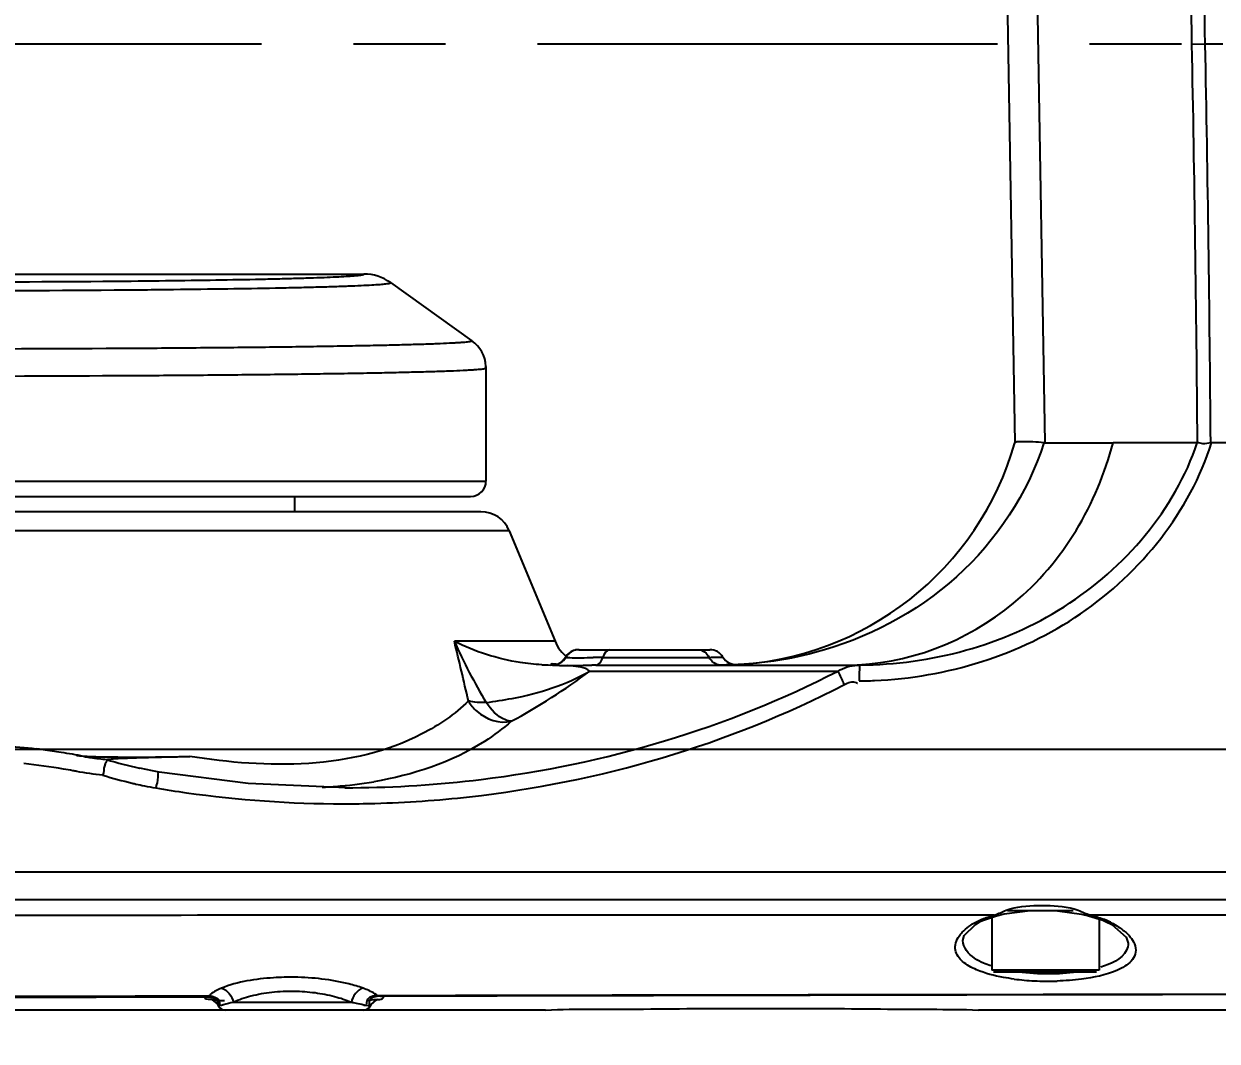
# Model space of a CAD drawing. Header units: millimetres. Extents: x 4086 to 8300, y 123 to 1549.
# Drawn here: x 6877.1 to 6896.56, y 465.22 to 481.81 of the extents above; entities that cross this region are included whole.
import ezdxf

# ---------------------------------------------------------------- set-up
doc = ezdxf.new("R2010")
doc.units = ezdxf.units.MM
doc.linetypes.add('CENTER', pattern=[0.6, 0.375, -0.075, 0.075, -0.075])
for name, color, linetype in [('中心线', 7, 'Continuous'), ('外形图', 7, 'Continuous'), ('尺寸标注', 7, 'Continuous')]:
    doc.layers.add(name, color=color, linetype=linetype)
doc.styles.add('思源黑', font='SourceHanSansCN-Normal.ttf')
doc.dimstyles.new('尺寸标注_1_4比例', dxfattribs={"dimtxt": 7, "dimasz": 6, "dimexe": 2, "dimexo": 1.5, "dimgap": 1, "dimtad": 1, "dimdec": 1, "dimlfac": 4, "dimdsep": 46, "dimtxsty": '思源黑', "dimcen": 0.09, "dimadec": 0, "dimazin": 0, "dimtp": 0.01, "dimtm": 0.01, "dimtfac": 1, "dimtdec": 1, "dimtofl": 0, "dimtmove": 0, "dimatfit": 3, "dimfxl": 1, "dimtolj": 1, "dimarcsym": 0})

# ---------------------------------------------------------------- blocks, each defined once
blk = doc.blocks.new('*D950')
at = {"layer": 'Defpoints', "color": 0}
for p in [(6903.764, 469.976), (6908.264, 469.976), (6908.264, 450.029)]:
    blk.add_point(p, dxfattribs=at)
at = {"layer": '尺寸标注', "color": 0, "lineweight": -2}
for p, q in [((6903.764, 468.476), (6903.764, 448.029)), ((6908.264, 468.476), (6908.264, 448.029)), ((6897.764, 450.029), (6891.764, 450.029)), ((6914.264, 450.029), (6931.473, 450.029))]:
    blk.add_line(p, q, dxfattribs=at)
at = {"layer": '尺寸标注', "color": 0}
for points in [[(6897.764, 449.029), (6897.764, 451.029), (6903.764, 450.029)], [(6914.264, 451.029), (6914.264, 449.029), (6908.264, 450.029)]]:
    blk.add_solid(points, dxfattribs=at)
at = {"layer": '尺寸标注', "color": 0, "insert": (6925.869, 454.643), "char_height": 7, "attachment_point": 5, "style": '思源黑'}
blk.add_mtext('\\A1;18', dxfattribs=at)
blk = doc.blocks.new('*D951')
at = {"layer": 'Defpoints', "color": 0}
for p in [(6855.764, 472.601), (6903.764, 469.976), (6903.764, 449.99)]:
    blk.add_point(p, dxfattribs=at)
at = {"layer": '尺寸标注', "color": 0, "lineweight": -2}
for p, q in [((6855.764, 471.101), (6855.764, 447.99)), ((6903.764, 468.476), (6903.764, 447.99)), ((6861.764, 449.99), (6897.764, 449.99))]:
    blk.add_line(p, q, dxfattribs=at)
at = {"layer": '尺寸标注', "color": 0}
for points in [[(6861.764, 450.99), (6861.764, 448.99), (6855.764, 449.99)], [(6897.764, 448.99), (6897.764, 450.99), (6903.764, 449.99)]]:
    blk.add_solid(points, dxfattribs=at)
at = {"layer": '尺寸标注', "color": 0, "insert": (6879.764, 454.615), "char_height": 7, "attachment_point": 5, "style": '思源黑'}
blk.add_mtext('\\A1;192', dxfattribs=at)
blk = doc.blocks.new('*D952')
at = {"layer": 'Defpoints', "color": 0}
for p in [(6903.764, 492.976), (6839.678, 469.976), (6903.764, 469.976)]:
    blk.add_point(p, dxfattribs=at)
at = {"layer": '尺寸标注', "color": 0, "lineweight": -2}
for p, q in [((6902.264, 492.976), (6837.678, 492.976)), ((6839.678, 486.976), (6839.678, 475.976)), ((6902.264, 469.976), (6837.678, 469.976))]:
    blk.add_line(p, q, dxfattribs=at)
at = {"layer": '尺寸标注', "color": 0}
for points in [[(6840.678, 486.976), (6838.678, 486.976), (6839.678, 492.976)], [(6838.678, 475.976), (6840.678, 475.976), (6839.678, 469.976)]]:
    blk.add_solid(points, dxfattribs=at)
at = {"layer": '尺寸标注', "color": 0, "insert": (6835.054, 481.476), "char_height": 7, "attachment_point": 5, "rotation": 90, "style": '思源黑'}
blk.add_mtext('\\A1;92', dxfattribs=at)

msp = doc.modelspace()

# ---------------------------------------------------------------- linework, layer by layer
at = {"layer": '中心线', "linetype": 'CENTER', "ltscale": 20}
msp.add_line((7036.9807, 481.4763), (6843.6609, 481.4763), dxfattribs=at)
at = {"layer": '外形图'}
for p, q in [((6893.0312, 488.3134), (6893.264, 474.9763)), ((6893.5219, 488.3134), (6893.7547, 474.9763)), ((6896.367, 481.4763), (6896.1509, 481.4719)), ((6896.6529, 481.4763), (6896.367, 481.4763)), ((6873.589, 477.7263), (6882.6485, 477.7263)), ((6883.0846, 477.5865), (6884.4102, 476.6395)), ((6884.6384, 476.2219), (6884.639, 476.195)), ((6884.639, 476.1949), (6884.639, 474.3513)), ((6893.7547, 474.9763), (6894.8639, 474.9763)), ((6896.2417, 474.9763), (6894.8639, 474.9763)), ((6933.5735, 474.9763), (6896.4578, 474.9763)), ((6876.1433, 474.3513), (6884.639, 474.3513)), ((6866.3596, 474.1013), (6884.389, 474.1013)), ((6881.514, 474.1013), (6881.514, 473.8513)), ((6884.5577, 473.8513), (6866.0315, 473.8513)), ((6885.0198, 473.5423), (6875.6948, 473.5423)), ((6885.0198, 473.5423), (6885.7658, 471.7385)), ((6885.7658, 471.7385), (6884.1239, 471.7385)), ((6885.9343, 471.4774), (6885.8794, 471.4117)), ((6885.9344, 471.4774), (6885.9404, 471.4774)), ((6886.1508, 471.6024), (6888.289, 471.6024)), ((6886.5456, 471.4774), (6888.2782, 471.4774)), ((6888.5016, 471.4809), (6888.5034, 471.4809)), ((6885.7258, 471.3524), (6885.6908, 471.3524)), ((6886.4322, 471.3524), (6890.666, 471.3523)), ((6890.666, 471.3523), (6890.7348, 471.3523)), ((6886.3324, 471.2543), (6890.38, 471.2543)), ((6877.4154, 469.9721), (6877.3069, 469.9867)), ((6879.4027, 469.8528), (6879.5304, 469.8557)), ((6879.6671, 469.859), (6879.812, 469.8629)), ((6878.989, 469.6696), (6878.9921, 469.6689)), ((6879.2036, 469.6244), (6878.9921, 469.6689)), ((6879.3109, 469.605), (6879.2036, 469.6244)), ((6880.762, 469.4194), (6879.3109, 469.605)), ((6882.3628, 469.3513), (6880.762, 469.4194)), ((6882.336, 469.3513), (6882.3628, 469.3513)), ((6886.0426, 467.9763), (6864.219, 467.9763)), ((6886.2659, 467.9763), (6886.0426, 467.9763)), ((6888.2639, 467.9763), (6886.2659, 467.9763)), ((6890.014, 467.9763), (6888.2639, 467.9763)), ((6890.4999, 467.9763), (6890.014, 467.9763)), ((6892.0119, 467.9763), (6890.4999, 467.9763)), ((6926.4993, 467.9763), (6892.0119, 467.9763)), ((6892.8889, 467.5241), (6892.4998, 467.5241)), ((6892.9645, 467.5241), (6892.8889, 467.5241)), ((6893.7112, 467.5241), (6892.9645, 467.5241)), ((6894.4661, 467.5242), (6893.7112, 467.5241)), ((6894.6387, 467.5242), (6894.4661, 467.5242)), ((6895.0287, 467.5242), (6894.6387, 467.5242)), ((6895.1037, 467.5242), (6895.0287, 467.5242)), ((6892.7001, 467.2733), (6892.4998, 467.2733)), ((6892.889, 467.2733), (6892.7001, 467.2733)), ((6892.7341, 467.1875), (6892.9646, 467.2638)), ((6892.9337, 467.2733), (6892.889, 467.2733)), ((6892.889, 467.2638), (6892.889, 466.3763)), ((6892.9645, 467.2637), (6893.0896, 467.2954)), ((6892.9645, 467.2637), (6892.9646, 467.2638)), ((6893.0896, 467.2954), (6893.5151, 467.3482)), ((6893.1435, 467.3513), (6894.2121, 467.3513)), ((6893.5151, 467.3482), (6893.9581, 467.3467)), ((6893.9581, 467.3467), (6894.3499, 467.2923)), ((6894.3499, 467.2923), (6894.4664, 467.2636)), ((6894.4661, 467.2637), (6894.6957, 467.1939)), ((6894.4918, 467.2734), (6894.4664, 467.2636)), ((6894.7539, 467.2746), (6894.4917, 467.2746)), ((6894.639, 467.2111), (6894.639, 466.3763)), ((6894.6957, 467.1939), (6894.754, 467.1677)), ((6895.0289, 467.2746), (6894.7539, 467.2746)), ((6892.6208, 467.1231), (6892.6985, 467.1696)), ((6892.6372, 467.167), (6892.6985, 467.1696)), ((6892.7001, 467.1705), (6892.7341, 467.1875)), ((6894.8073, 467.1669), (6894.7538, 467.1678)), ((6894.7544, 467.1675), (6894.8436, 467.1191)), ((6894.8436, 467.1191), (6895.08, 466.9128)), ((6892.4168, 466.862), (6892.4169, 466.8683)), ((6895.08, 466.9128), (6895.112, 466.8177)), ((6895.112, 466.822), (6895.112, 466.8178)), ((6894.639, 466.3763), (6892.889, 466.3763)), ((6892.914, 466.3513), (6894.5927, 466.3513)), ((6880.1005, 465.9466), (6880.0889, 465.9439)), ((6882.4452, 465.8491), (6880.5204, 465.8491)), ((6882.8511, 465.892), (6882.8811, 465.9043)), ((6882.8775, 465.9583), (6882.8634, 465.965)), ((6880.1737, 465.7263), (6875.2746, 465.7263)), ((6880.2765, 465.7263), (6880.1737, 465.7263)), ((6880.2548, 465.8263), (6880.2765, 465.7926)), ((6880.3094, 465.7989), (6880.2765, 465.7925)), ((6880.3869, 465.7263), (6880.2765, 465.7263)), ((6882.6412, 465.7263), (6880.3869, 465.7263)), ((6882.7516, 465.7263), (6882.64, 465.7263)), ((6882.7515, 465.7925), (6882.6885, 465.8013)), ((6882.8811, 465.7263), (6882.7516, 465.7263)), ((6885.609, 465.7263), (6882.8811, 465.7263)), ((6888.264, 465.7514), (6890.014, 465.7514))]:
    msp.add_line(p, q, dxfattribs=at)
for points in [[(6884.639, 476.1949), (6884.6388, 476.2119), (6884.6384, 476.2219)], [(6893.7547, 474.9763), (6893.7453, 474.9764), (6893.736, 474.977)], [(6892.4168, 466.8612), (6892.4388, 466.9434), (6892.6208, 467.1231)], [(6880.1238, 465.9586), (6880.112, 465.9516), (6880.1005, 465.9466)], [(6880.1737, 465.8999), (6880.1479, 465.9041), (6880.1662, 465.8971), (6880.2548, 465.8263)], [(6882.7516, 465.7926), (6882.7664, 465.817), (6882.8511, 465.892)], [(6882.9053, 465.951), (6882.8914, 465.9536), (6882.8775, 465.9583)]]:
    msp.add_lwpolyline(points, dxfattribs=at)
for centre, radius, start, end in [((6329.5899, 470.3064), 566.671, 1.129011, 1.820987), ((6328.9319, 470.3002), 567.5451, 1.128338, 1.819873), ((6329.863, 470.3112), 566.3979, 0.471915, 1.12907), ((6329.1701, 470.3041), 567.307, 0.471733, 1.128416), ((6882.6484, 476.9755), 0.7507, 54.47568, 89.98067), ((6875.2673, 879.8673), 402.2704, 269.536723, 270.445336), ((6875.2673, 919.7601), 442.3054, 269.554159, 270.428604), ((6884.0928, 476.195), 0.5463, 2.82327, 54.46667), ((6875.255, 1083.164), 606.6565, 269.6704033, 270.3667102), ((6875.3327, 1088.0992), 612.0369, 270.0476899, 270.3654774), ((6888.4571, 476.3524), 5, 272.34122, 344.03247), ((6884.389, 474.3513), 0.25, 270, 0), ((6884.5577, 473.3513), 0.5, 22.4674, 90), ((6810.9168, 454.0093), 75.3234, 12.854379, 13.613698), ((6886.3433, 471.9774), 0.625, 202.4674, 232.73663), ((6886.1511, 471.3515), 0.2508, 90.05292, 103.85295), ((6886.1561, 471.3539), 0.2485, 90.05194, 103.91544), ((6886.5869, 463.3429), 8.1347, 90.66837, 91.4136), ((6886.5466, 466.4536), 5.0238, 90.01105, 90.62238), ((6888.2783, 478.5463), 7.0689, 269.99994, 270.59734), ((6888.289, 471.3524), 0.25, 30.95209, 90), ((6888.2784, 478.5583), 7.081, 270.59539, 271.80621), ((6888.7178, 471.6095), 0.25, 210.95209, 273.14644), ((6885.692, 474.1884), 2.836, 267.07226, 269.97687), ((6885.9413, 473.095), 1.7523, 269.16533, 269.74417), ((6885.9412, 473.0527), 1.71, 269.74384, 270.54235), ((6885.7168, 467.9289), 3.4223, 84.8928, 85.97558), ((6886.1264, 476.1454), 4.6751, 270.31778, 270.82845), ((6886.4338, 467.3712), 3.9812, 90.02186, 90.96061), ((6890.7401, 470.6408), 0.7116, 90.42971, 93.7921), ((6880.3564, 479.1876), 9.9323, 298.20636, 306.98962), ((6894.1211, 472.9256), 4.1007, 206.35956, 207.46927), ((6890.6809, 477.8761), 6.7833, 270.37514, 272.47526), ((6875.4927, 456.053), 14.0506, 80.91173, 82.1308), ((6875.4157, 455.6839), 14.1647, 80.50999, 83.15644), ((6878.1933, 471.4709), 1.6074, 261.63146, 264.41617), ((6878.9102, 474.3517), 4.5648, 259.50863, 260.25365), ((6878.7589, 473.4772), 3.6774, 260.27027, 261.10863), ((6878.7644, 473.5374), 3.7377, 261.16842, 263.25582), ((6879.0382, 475.8716), 6.0879, 263.27675, 264.50871), ((6878.8489, 491.9299), 22.0783, 268.89609, 269.29541), ((6878.9113, 497.1996), 27.3483, 269.3003, 269.77315), ((6878.9343, 502.493), 32.6418, 269.76968, 270.42015), ((6878.9246, 504.315), 34.4638, 270.41397, 270.92951), ((6878.9342, 503.7937), 33.9425, 270.92758, 271.48205), ((6878.5114, 515.5856), 45.7413, 271.27649, 271.44778), ((6875.802, 458.0409), 11.7763, 79.7285, 80.47304), ((6875.4764, 456.2462), 13.6003, 79.45515, 79.72696), ((6881.1928, 469.0113), 2.8534, 168.15834, 169.00086), ((6880.4453, 476.0674), 6.8255, 256.63385, 257.19007), ((6880.3351, 475.5785), 6.3244, 257.18181, 258.45702), ((6880.2032, 474.9286), 5.6612, 258.44868, 260.34467), ((6882.2837, 487.1962), 18.104, 260.36502, 261.97074), ((6881.5958, 477.1976), 7.846, 272.71895, 273.25697), ((6881.6081, 476.9872), 7.6352, 273.25451, 274.33103), ((6881.6713, 476.2606), 6.9059, 274.26363, 279.49785), ((6882.336, 487.7118), 18.3606, 270.0836, 270.4045), ((6882.3366, 487.6886), 18.3373, 270.40301, 276.9602), ((6882.3194, 487.4849), 18.3948, 261.98639, 269.97565), ((6882.3229, 487.5657), 18.4756, 271.56433, 276.35724), ((6882.3216, 487.5974), 18.5074, 269.96898, 271.56583), ((6894.0702, 465.4156), 1.9051, 73.76603, 77.21313), ((6894.3052, 466.1354), 1.1474, 66.433, 69.42478), ((6894.3923, 466.3353), 0.9294, 63.47906, 66.4278), ((6894.1154, 465.7823), 1.5478, 60.64975, 63.44807), ((6893.7797, 470.3808), 4.1823, 262.77458, 267.26073), ((6881.4595, 463.1496), 2.8811, 88.915, 96.23836), ((6881.4612, 463.0677), 2.9629, 82.43592, 88.97826), ((6893.8087, 470.8679), 4.6702, 267.19093, 271.74473), ((6882.0921, 463.3944), 2.48, 79.9378, 81.81426), ((6928.842, -18907.5743), 19373.5797, 90.01505478, 90.1358542), ((6880.3869, 465.8513), 0.125, 208.0021, 270), ((6882.6412, 465.8513), 0.125, 270, 331.99769), ((6882.7137, 466.0385), 0.239, 253.75357, 257.43924)]:
    msp.add_arc(centre, radius, start, end, dxfattribs=at)
for points, knots in [([(6878.3939, 477.6091), (6878.6991, 477.6115), (6879.2824, 477.6171), (6880.111, 477.628), (6880.743, 477.639), (6881.1958, 477.6488), (6881.4916, 477.6563), (6881.7559, 477.6641), (6881.9876, 477.6722), (6882.1853, 477.6805), (6882.3481, 477.6891), (6882.475, 477.6975), (6882.5586, 477.7054), (6882.6064, 477.7116), (6882.6294, 477.7166), (6882.6419, 477.7193), (6882.6489, 477.7244), (6882.6485, 477.7263)], [0, 0, 0, 0, 0.2149543, 0.4107666, 0.5834983, 0.6601031, 0.7296738, 0.7918608, 0.8463509, 0.8928749, 0.9312039, 0.9611438, 0.9825627, 0.9900588, 0.9954048, 0.9986256, 1, 1, 1, 1]), ([(6878.576, 477.4671), (6878.899, 477.4697), (6879.5164, 477.4754), (6880.3934, 477.4864), (6881.0626, 477.4976), (6881.5421, 477.5077), (6881.8555, 477.5153), (6882.1356, 477.5232), (6882.3812, 477.5315), (6882.5909, 477.54), (6882.7637, 477.5486), (6882.8843, 477.5564), (6882.9616, 477.5628), (6883.0052, 477.5674), (6883.0387, 477.5717), (6883.0636, 477.5766), (6883.0769, 477.5796), (6883.0848, 477.5844), (6883.0846, 477.5865)], [0, 0, 0, 0, 0.2147019, 0.4103219, 0.582931, 0.6595024, 0.7290614, 0.791257, 0.8457785, 0.8923542, 0.9307559, 0.9607898, 0.9726252, 0.9823239, 0.9898785, 0.9952913, 0.9985924, 1, 1, 1, 1]), ([(6879.1378, 476.5199), (6879.5149, 476.5225), (6880.2357, 476.5282), (6881.1135, 476.5377), (6881.7605, 476.5464), (6882.1984, 476.5533), (6882.6016, 476.5605), (6882.9679, 476.5682), (6883.2955, 476.5761), (6883.5829, 476.5844), (6883.8285, 476.5929), (6884.0065, 476.6004), (6884.1271, 476.6068), (6884.201, 476.6113), (6884.2636, 476.6158), (6884.3152, 476.6203), (6884.3547, 476.6247), (6884.3846, 476.6294), (6884.4001, 476.6329), (6884.4103, 476.637), (6884.4102, 476.6395)], [0, 0, 0, 0, 0.2143976, 0.409784, 0.4991074, 0.5822444, 0.6587785, 0.7283262, 0.7905394, 0.8451073, 0.8917577, 0.9302591, 0.9463934, 0.9604231, 0.9723322, 0.982108, 0.9897426, 0.9952352, 0.9986044, 1, 1, 1, 1]), ([(6879.2368, 476.0747), (6879.6231, 476.0773), (6880.3616, 476.083), (6881.261, 476.0926), (6881.9239, 476.1014), (6882.3725, 476.1082), (6882.7855, 476.1155), (6883.1609, 476.1232), (6883.4966, 476.1312), (6883.791, 476.1395), (6884.0427, 476.148), (6884.2251, 476.1556), (6884.3487, 476.162), (6884.4244, 476.1665), (6884.4886, 476.171), (6884.5415, 476.1756), (6884.582, 476.18), (6884.6126, 476.1847), (6884.6285, 476.1883), (6884.639, 476.1924), (6884.639, 476.1949)], [0, 0, 0, 0, 0.2143871, 0.409762, 0.4990804, 0.5822133, 0.6587442, 0.7282903, 0.7905034, 0.845073, 0.891727, 0.9302339, 0.9463716, 0.9604052, 0.9723187, 0.9820991, 0.9897383, 0.9952354, 0.9986086, 1, 1, 1, 1]), ([(6893.736, 474.9769), (6893.4751, 474.1468), (6892.4567, 472.614), (6890.8459, 471.78), (6890.0031, 471.5547)], [0, 0, 0, 0, 0.4993298, 1, 1, 1, 1]), ([(6890.5288, 471.3524), (6891.4939, 471.3524), (6893.5313, 472.1318), (6894.6074, 473.9829), (6894.8639, 474.9763)], [0, 0, 0, 0, 0.4847474, 1, 1, 1, 1]), ([(6890.7348, 471.3523), (6891.8899, 471.3598), (6894.2403, 471.9749), (6895.8734, 473.8881), (6896.2387, 474.9763)], [0, 0, 0, 0, 0.5015835, 1, 1, 1, 1]), ([(6890.9738, 471.0991), (6892.1505, 471.1501), (6894.5229, 471.8633), (6896.1199, 473.8593), (6896.4704, 474.9763)], [0, 0, 0, 0, 0.5015176, 1, 1, 1, 1]), ([(6893.736, 474.977), (6893.6201, 474.9849), (6893.4615, 474.9998), (6893.3238, 474.9887), (6893.2674, 474.9883), (6893.2642, 474.977)], [0, 0, 0, 0, 0.7346393, 0.9256773, 1, 1, 1, 1]), ([(6896.4578, 474.9749), (6896.416, 474.9654), (6896.3419, 474.9453), (6896.2717, 474.9758), (6896.2417, 474.9758)], [0, 0, 0, 0, 0.5884527, 1, 1, 1, 1]), ([(6885.5471, 471.3561), (6885.4306, 471.362), (6884.9401, 471.4158), (6884.4593, 471.5677), (6884.1239, 471.7385)], [0, 0, 0, 0, 0.2367026, 1, 1, 1, 1]), ([(6885.8794, 471.4117), (6885.8903, 471.421), (6885.9106, 471.4415), (6885.9272, 471.465), (6885.9344, 471.4774)], [0, 0, 0, 0, 0.5021606, 1, 1, 1, 1]), ([(6885.9404, 471.4774), (6885.945, 471.4774), (6885.9569, 471.4765), (6885.9687, 471.4756), (6885.976, 471.4751)], [0, 0, 0, 0, 0.3873836, 1, 1, 1, 1]), ([(6885.976, 471.4751), (6885.9867, 471.4744), (6886.0454, 471.4708), (6886.1042, 471.4701), (6886.1523, 471.4703)], [0, 0, 0, 0, 0.1821377, 1, 1, 1, 1]), ([(6885.7889, 471.3636), (6885.771, 471.365), (6885.7484, 471.3592), (6885.7023, 471.3777), (6885.7028, 471.3536), (6885.7066, 471.3531)], [0, 0, 0, 0, 0.5571012, 0.8818167, 1, 1, 1, 1]), ([(6885.724, 471.3525), (6885.7355, 471.3523), (6885.7995, 471.3493), (6885.8633, 471.3436), (6885.9158, 471.3429)], [0, 0, 0, 0, 0.1794996, 1, 1, 1, 1]), ([(6890.7348, 471.3523), (6890.7279, 471.3516), (6890.7343, 471.3126), (6890.7182, 471.2435), (6890.7248, 471.1538), (6890.7253, 471.0929)], [0, 0, 0, 0, 0.079615, 0.2970848, 1, 1, 1, 1]), ([(6884.6417, 470.7418), (6884.7837, 470.7609), (6885.3672, 470.8456), (6885.9456, 471.0294), (6886.3324, 471.2543)], [0, 0, 0, 0, 0.2425296, 1, 1, 1, 1]), ([(6890.38, 471.2543), (6890.3822, 471.2467), (6890.4019, 471.1957), (6890.4261, 471.1467), (6890.4468, 471.1049)], [0, 0, 0, 0, 0.1453912, 1, 1, 1, 1]), ([(6890.676, 471.0668), (6890.6796, 471.065), (6890.6869, 471.0609), (6890.6938, 471.0563), (6890.6972, 471.0538)], [0, 0, 0, 0, 0.4862411, 1, 1, 1, 1]), ([(6884.3524, 470.7668), (6884.1309, 470.5503), (6882.8106, 469.637), (6881.0626, 469.6584), (6879.8121, 469.8626)], [0, 0, 0, 0, 0.1964394, 1, 1, 1, 1]), ([(6884.3526, 470.7662), (6884.389, 470.7047), (6884.5551, 470.4944), (6884.8628, 470.3881), (6885.0531, 470.436)], [0, 0, 0, 0, 0.267026, 1, 1, 1, 1]), ([(6885.0531, 470.436), (6885.02, 470.436), (6884.8468, 470.4819), (6884.7219, 470.6254), (6884.6417, 470.7418)], [0, 0, 0, 0, 0.1898068, 1, 1, 1, 1]), ([(6885.0509, 470.4348), (6884.9147, 470.3149), (6884.2539, 469.821), (6883.4423, 469.5558), (6882.8109, 469.4494)], [0, 0, 0, 0, 0.2208569, 1, 1, 1, 1]), ([(6876.2499, 469.9406), (6876.2596, 469.9835), (6876.3792, 469.9977), (6876.5392, 470.0247), (6876.8641, 470.0283), (6877.1289, 470.0098), (6877.3069, 469.9867)], [0, 0, 0, 0, 0.1229156, 0.2463693, 0.497875, 1, 1, 1, 1]), ([(6878.4524, 469.8109), (6878.465, 469.7894), (6878.403, 469.7148), (6878.4101, 469.6444), (6878.4002, 469.5968)], [0, 0, 0, 0, 0.3388665, 1, 1, 1, 1]), ([(6878.4515, 469.8111), (6878.4589, 469.8134), (6878.5047, 469.8196), (6878.5504, 469.8232), (6878.5885, 469.8258)], [0, 0, 0, 0, 0.1688905, 1, 1, 1, 1]), ([(6879.3109, 469.605), (6879.2852, 469.6079), (6879.2975, 469.4633), (6879.2639, 469.4089), (6879.2537, 469.3476)], [0, 0, 0, 0, 0.2940982, 1, 1, 1, 1]), ([(6923.7313, 467.6087), (6918.9607, 467.4909), (6909.4163, 467.5444), (6899.8743, 467.5245), (6895.1037, 467.5242)], [0, 0, 0, 0, 0.5000733, 1, 1, 1, 1]), ([(6893.1867, 467.3764), (6893.3533, 467.4268), (6893.707, 467.4344), (6894.0601, 467.4265), (6894.2278, 467.3768)], [0, 0, 0, 0, 0.4989074, 1, 1, 1, 1]), ([(6892.9337, 467.2733), (6892.9385, 467.2695), (6892.9483, 467.2632), (6892.9598, 467.2594), (6892.9653, 467.2593)], [0, 0, 0, 0, 0.5272618, 1, 1, 1, 1]), ([(6893.1204, 467.3535), (6893.1312, 467.3577), (6893.1532, 467.3657), (6893.1755, 467.373), (6893.1867, 467.3764)], [0, 0, 0, 0, 0.4980115, 1, 1, 1, 1]), ([(6894.2278, 467.3768), (6894.2394, 467.3734), (6894.2626, 467.366), (6894.2855, 467.3578), (6894.2969, 467.3535)], [0, 0, 0, 0, 0.5012167, 1, 1, 1, 1]), ([(6923.7519, 467.3553), (6921.9804, 467.2308), (6918.3723, 467.2938), (6912.131, 467.2662), (6904.3313, 467.2779), (6898.3597, 467.2746), (6895.0289, 467.2746)], [0, 0, 0, 0, 0.1854769, 0.3762699, 0.6521225, 1, 1, 1, 1]), ([(6892.3539, 466.9324), (6892.3691, 466.9542), (6892.4483, 467.0491), (6892.5524, 467.1205), (6892.6372, 467.167)], [0, 0, 0, 0, 0.2151403, 1, 1, 1, 1]), ([(6892.7508, 466.4914), (6892.7007, 466.5136), (6892.5515, 466.5883), (6892.4173, 466.7455), (6892.4167, 466.8613)], [0, 0, 0, 0, 0.3214843, 1, 1, 1, 1]), ([(6895.1122, 466.8178), (6895.1122, 466.7779), (6895.0552, 466.5678), (6894.8234, 466.4747), (6894.6632, 466.4251)], [0, 0, 0, 0, 0.1921281, 1, 1, 1, 1]), ([(6895.1082, 466.9586), (6895.1183, 466.9484), (6895.1374, 466.9278), (6895.155, 466.906), (6895.1631, 466.8951)], [0, 0, 0, 0, 0.5139988, 1, 1, 1, 1]), ([(6895.0576, 466.4408), (6895.0162, 466.4141), (6894.7947, 466.303), (6894.5477, 466.2559), (6894.3521, 466.2308)], [0, 0, 0, 0, 0.2000099, 1, 1, 1, 1]), ([(6881.5176, 466.2617), (6881.4028, 466.2634), (6881.0006, 466.2523), (6880.5928, 466.1901), (6880.3251, 466.0829)], [0, 0, 0, 0, 0.2846428, 1, 1, 1, 1]), ([(6882.6339, 466.0833), (6882.5584, 466.1104), (6882.1953, 466.2163), (6881.8151, 466.2573), (6881.5176, 466.2617)], [0, 0, 0, 0, 0.2123637, 1, 1, 1, 1]), ([(6893.2536, 466.2317), (6893.195, 466.2392), (6892.9863, 466.2712), (6892.7789, 466.323), (6892.6387, 466.3826)], [0, 0, 0, 0, 0.2795075, 1, 1, 1, 1]), ([(6880.0889, 465.9439), (6880.0768, 465.9408), (6880.0222, 465.9144), (6880.2377, 465.8914), (6880.2951, 465.8863), (6880.3734, 465.8817)], [0, 0, 0, 0, 0.1045746, 0.3457827, 1, 1, 1, 1]), ([(6880.148, 465.9833), (6880.1435, 465.9793), (6880.1351, 465.9714), (6880.1273, 465.9629), (6880.1238, 465.9586)], [0, 0, 0, 0, 0.5174063, 1, 1, 1, 1]), ([(6880.2555, 465.8748), (6880.2598, 465.8656), (6880.2652, 465.8436), (6880.2633, 465.8213), (6880.261, 465.8094)], [0, 0, 0, 0, 0.454915, 1, 1, 1, 1]), ([(6880.2885, 465.8825), (6880.2926, 465.8737), (6880.298, 465.8525), (6880.296, 465.831), (6880.2937, 465.8197)], [0, 0, 0, 0, 0.4598691, 1, 1, 1, 1]), ([(6882.6905, 465.8839), (6882.7466, 465.8875), (6882.8333, 465.9064), (6882.9318, 465.8909), (6882.9875, 465.9474), (6882.927, 465.9471), (6882.9053, 465.951)], [0, 0, 0, 0, 0.4754191, 0.7469685, 0.8137177, 1, 1, 1, 1]), ([(6882.6999, 465.8864), (6882.6973, 465.8807), (6882.6932, 465.8682), (6882.6919, 465.8552), (6882.6918, 465.8484)], [0, 0, 0, 0, 0.4802241, 1, 1, 1, 1]), ([(6882.6918, 465.8484), (6882.6918, 465.8443), (6882.6923, 465.8357), (6882.6935, 465.8273), (6882.6944, 465.8229)], [0, 0, 0, 0, 0.4816624, 1, 1, 1, 1]), ([(6882.7409, 465.8791), (6882.7377, 465.8718), (6882.7332, 465.8549), (6882.7332, 465.8376), (6882.7342, 465.8285)], [0, 0, 0, 0, 0.4667509, 1, 1, 1, 1]), ([(6882.7342, 465.8285), (6882.7345, 465.826), (6882.7351, 465.8208), (6882.7361, 465.8157), (6882.7366, 465.8131)], [0, 0, 0, 0, 0.4885168, 1, 1, 1, 1]), ([(6882.8634, 465.965), (6882.8578, 465.9697), (6882.846, 465.979), (6882.8335, 465.9877), (6882.827, 465.992)], [0, 0, 0, 0, 0.481627, 1, 1, 1, 1]), ([(6880.3191, 465.8004), (6880.3175, 465.8001), (6880.3142, 465.7995), (6880.311, 465.7991), (6880.3094, 465.7989)], [0, 0, 0, 0, 0.512131, 1, 1, 1, 1]), ([(6880.3415, 465.8071), (6880.3377, 465.8056), (6880.3303, 465.8031), (6880.3228, 465.8011), (6880.3191, 465.8004)], [0, 0, 0, 0, 0.5260436, 1, 1, 1, 1]), ([(6880.3576, 465.8128), (6880.3548, 465.8119), (6880.3494, 465.81), (6880.3441, 465.8081), (6880.3415, 465.8071)], [0, 0, 0, 0, 0.515643, 1, 1, 1, 1]), ([(6882.6885, 465.8013), (6882.6842, 465.8016), (6882.6752, 465.8026), (6882.6663, 465.8043), (6882.6617, 465.8053)], [0, 0, 0, 0, 0.4825966, 1, 1, 1, 1]), ([(6885.609, 465.7263), (6885.8672, 465.7439), (6886.7534, 465.73), (6887.6378, 465.7514), (6888.264, 465.7514)], [0, 0, 0, 0, 0.292441, 1, 1, 1, 1]), ([(6890.014, 465.7514), (6890.6403, 465.7514), (6891.525, 465.7357), (6892.4105, 465.7392), (6892.669, 465.7263)], [0, 0, 0, 0, 0.7075522, 1, 1, 1, 1])]:
    msp.add_open_spline(points, degree=3, knots=knots, dxfattribs=at)
for points in [[(6884.1239, 471.7385), (6884.2731, 471.3951), (6884.4505, 471.0637), (6884.6417, 470.7418)], [(6885.725, 471.3524), (6885.808, 471.3524), (6885.8991, 471.4054), (6885.9404, 471.4774)], [(6886.091, 471.5951), (6886.0276, 471.5795), (6885.967, 471.5339), (6885.9344, 471.4774)], [(6886.0964, 471.5951), (6886.0332, 471.5794), (6885.9729, 471.5338), (6885.9404, 471.4774)], [(6886.194, 471.4708), (6886.2581, 471.4717), (6886.3222, 471.4736), (6886.3862, 471.4751)], [(6886.4322, 471.3524), (6886.4885, 471.3524), (6886.5293, 471.4235), (6886.5456, 471.4774)], [(6886.659, 471.6024), (6886.6028, 471.6024), (6886.5619, 471.5312), (6886.5456, 471.4774)], [(6888.0994, 471.6024), (6888.1721, 471.6024), (6888.2469, 471.543), (6888.2782, 471.4774)], [(6888.4571, 471.3524), (6888.3844, 471.3524), (6888.3096, 471.4117), (6888.2782, 471.4774)], [(6890.0031, 471.5547), (6889.501, 471.4204), (6888.9768, 471.3528), (6888.4571, 471.3524)], [(6885.7179, 471.3524), (6885.7753, 471.3524), (6885.8357, 471.3746), (6885.8794, 471.4117)], [(6885.9569, 471.3424), (6886.0301, 471.3417), (6886.1033, 471.3439), (6886.1765, 471.3463)], [(6886.1835, 471.3158), (6886.1302, 471.327), (6886.0757, 471.3328), (6886.0215, 471.3376)], [(6886.1765, 471.3463), (6886.24, 471.3484), (6886.3035, 471.3508), (6886.367, 471.3518)], [(6886.3324, 471.2543), (6886.29, 471.2873), (6886.236, 471.3047), (6886.1835, 471.3158)], [(6890.38, 471.2543), (6890.4739, 471.3099), (6890.5841, 471.3436), (6890.693, 471.3508)], [(6884.5587, 469.4864), (6886.5717, 469.7324), (6888.5777, 470.3246), (6890.38, 471.2543)], [(6890.4827, 471.0341), (6890.5407, 471.0642), (6890.6178, 471.0964), (6890.676, 471.0668)], [(6884.3687, 469.2037), (6886.483, 469.4394), (6888.5948, 470.0534), (6890.4827, 471.0341)], [(6884.6417, 470.7418), (6884.5452, 470.736), (6884.445, 470.7378), (6884.3526, 470.7662)], [(6878.079, 469.8631), (6877.9569, 469.8856), (6877.8347, 469.9076), (6877.7121, 469.9272)], [(6878.0369, 469.8711), (6878.1653, 469.8587), (6878.2946, 469.8582), (6878.4235, 469.8557)], [(6878.4515, 469.8111), (6878.6293, 469.759), (6878.8084, 469.7111), (6878.989, 469.6696)], [(6878.5885, 469.8258), (6878.6569, 469.8305), (6878.7255, 469.8334), (6878.7941, 469.8361)], [(6878.7941, 469.8361), (6878.9249, 469.8411), (6879.0558, 469.8445), (6879.1867, 469.8477)], [(6879.1867, 469.8477), (6879.2587, 469.8494), (6879.3307, 469.8511), (6879.4027, 469.8528)], [(6878.3918, 469.5557), (6878.2489, 469.5694), (6878.1065, 469.5906), (6877.9653, 469.6168)], [(6878.3918, 469.5557), (6878.5491, 469.5083), (6878.7076, 469.4647), (6878.8674, 469.4268)], [(6892.4998, 467.5241), (6886.7929, 467.5237), (6881.086, 467.5235), (6875.3792, 467.5223)], [(6892.4998, 467.2733), (6886.7971, 467.273), (6881.0944, 467.2724), (6875.3917, 467.2689)], [(6892.6372, 467.167), (6892.695, 467.1987), (6892.7572, 467.2225), (6892.8201, 467.2423)], [(6892.8201, 467.2423), (6892.8575, 467.254), (6892.8955, 467.2643), (6892.9337, 467.2733)], [(6892.9337, 467.2733), (6892.9962, 467.2993), (6893.0571, 467.3293), (6893.1204, 467.3535)], [(6894.2969, 467.3535), (6894.3627, 467.329), (6894.4263, 467.2988), (6894.4918, 467.2734)], [(6894.6028, 467.2447), (6894.6384, 467.2343), (6894.6737, 467.2227), (6894.7084, 467.2096)], [(6894.8741, 467.1315), (6894.908, 467.1124), (6894.9412, 467.0919), (6894.9733, 467.0698)], [(6894.9733, 467.0698), (6895.0213, 467.0368), (6895.0673, 467.0001), (6895.1082, 466.9586)], [(6892.2945, 466.7023), (6892.2793, 466.7801), (6892.3085, 466.8675), (6892.3539, 466.9324)], [(6895.1631, 466.8951), (6895.2157, 466.8243), (6895.2508, 466.7227), (6895.226, 466.6381)], [(6892.4093, 466.5196), (6892.3554, 466.5673), (6892.3083, 466.6317), (6892.2945, 466.7023)], [(6895.226, 466.6381), (6895.2016, 466.5551), (6895.1303, 466.4876), (6895.0576, 466.4408)], [(6892.6387, 466.3826), (6892.5567, 466.4174), (6892.476, 466.4606), (6892.4093, 466.5196)], [(6892.8694, 466.4455), (6892.8292, 466.4591), (6892.7896, 466.4742), (6892.7508, 466.4914)], [(6893.8214, 466.3149), (6893.6534, 466.3143), (6893.4848, 466.3239), (6893.3182, 466.3459)], [(6894.274, 466.3439), (6894.1241, 466.3245), (6893.9726, 466.3155), (6893.8214, 466.3149)], [(6894.3521, 466.2308), (6894.2191, 466.2137), (6894.0849, 466.2039), (6893.9509, 466.1998)], [(6880.3251, 466.0829), (6880.2622, 466.0577), (6880.1987, 466.0281), (6880.148, 465.9833)], [(6880.3251, 466.0829), (6880.424, 466.06), (6880.504, 465.9493), (6880.5204, 465.8491)], [(6882.6339, 466.0833), (6882.5365, 466.0596), (6882.4624, 465.9478), (6882.4452, 465.8491)], [(6882.827, 465.992), (6882.7676, 466.0313), (6882.7009, 466.0592), (6882.6339, 466.0833)], [(6875.2746, 465.9311), (6876.8794, 465.9355), (6878.4842, 465.9398), (6880.0889, 465.9439)], [(6875.2931, 465.9463), (6876.9033, 465.9506), (6878.5135, 465.9549), (6880.1237, 465.9589)], [(6880.0889, 465.9439), (6880.1491, 465.9432), (6880.2303, 465.9293), (6880.2555, 465.8748)], [(6880.1238, 465.9586), (6880.1841, 465.9541), (6880.263, 465.9374), (6880.2885, 465.8825)], [(6880.5204, 465.8491), (6880.4655, 465.8402), (6880.4104, 465.8302), (6880.3576, 465.8128)], [(6880.8044, 465.9513), (6880.7071, 465.9258), (6880.6108, 465.8932), (6880.5204, 465.8491)], [(6881.1464, 466.0136), (6881.0312, 466.0009), (6880.9165, 465.9808), (6880.8044, 465.9513)], [(6882.1705, 465.9426), (6882.0656, 465.9701), (6881.9587, 465.9905), (6881.8512, 466.0048)], [(6882.4452, 465.8491), (6882.3565, 465.8877), (6882.2641, 465.918), (6882.1705, 465.9426)], [(6882.6468, 465.8091), (6882.607, 465.8207), (6882.5662, 465.8289), (6882.5254, 465.8362)], [(6882.8634, 465.965), (6882.8031, 465.9601), (6882.725, 465.9414), (6882.6999, 465.8864)], [(6882.9053, 465.951), (6882.8455, 465.9499), (6882.7646, 465.934), (6882.7409, 465.8791)], [(6882.8634, 465.965), (6896.4928, 465.9958), (6910.1222, 465.9938), (6923.7515, 466.0144)], [(6923.7516, 465.7263), (6913.3907, 465.7216), (6903.0299, 465.7263), (6892.669, 465.7263)]]:
    msp.add_open_spline(points, degree=3, dxfattribs=at)

# ---------------------------------------------------------------- dimensions: what is measured, and where the dimension line sits
at = {"layer": '尺寸标注'}
dim = msp.add_linear_dim(base=(6839.6781, 469.9763), p1=(6903.764, 492.9763), p2=(6903.764, 469.9763), angle=90, dimstyle='尺寸标注_1_4比例', dxfattribs=at)
dim.commit()
dim.dimension.update_dxf_attribs({"geometry": '*D952', "text_midpoint": (6835.0538, 481.4763)})
for base, p1, p2, picture, middle in [((6903.764, 449.9902), (6855.764, 472.6013), (6903.764, 469.9763), '*D951', (6879.764, 454.6145)), ((6908.264, 450.0286), (6903.764, 469.9763), (6908.264, 469.9763), '*D950', (6925.8685, 454.6434))]:
    dim = msp.add_linear_dim(base=base, p1=p1, p2=p2, dimstyle='尺寸标注_1_4比例', dxfattribs=at)
    dim.commit()
    dim.dimension.update_dxf_attribs({"geometry": picture, "text_midpoint": middle})

doc.saveas('drawing.dxf')
